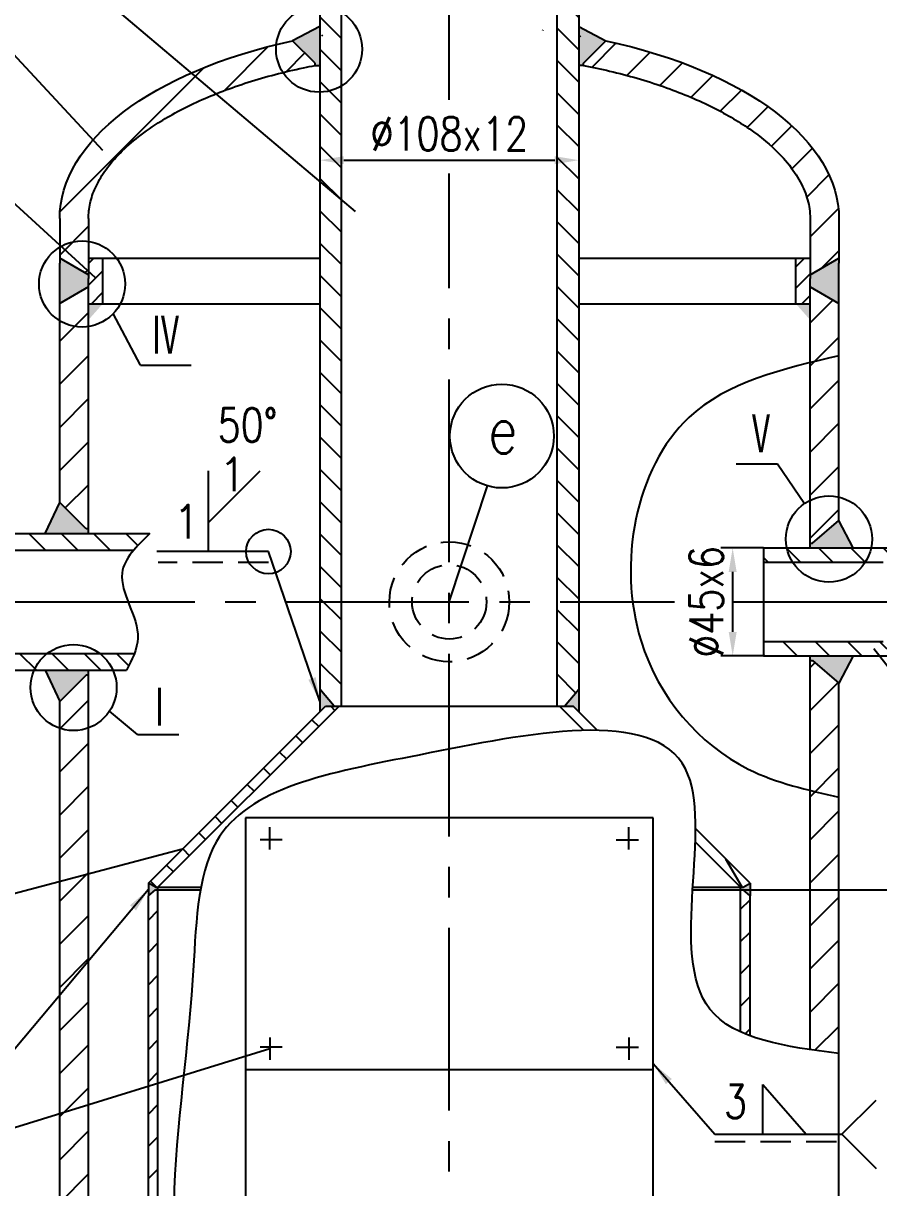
# Model space of a CAD drawing. Header units: millimetres. Extents: x 0 to 1761, y 0 to 1006.
# Drawn here: x 1106.2 to 1195.4, y 370.7 to 492.1 of the extents above; entities that cross this region are included whole.
import ezdxf

# ---------------------------------------------------------------- set-up
doc = ezdxf.new("R2010")
doc.units = ezdxf.units.MM
doc.linetypes.add('CENTER2', pattern=[28.575000000000003, 19.05, -3.175, 3.175, -3.175])
doc.linetypes.add('DASHED2', pattern=[9.524999999999999, 6.35, -3.175])
doc.styles.add('HZXT', font='gbenor.shx', dxfattribs={"bigfont": 'gbcbig.shx'})
doc.styles.get("Standard").update_dxf_attribs({"font": 'txt.shx', "width": 0.8, "height": 3.5})
doc.dimstyles.new('AM_GB', dxfattribs={"dimtxt": 3.5, "dimasz": 2.5, "dimexe": 1.25, "dimexo": 0, "dimgap": 1, "dimtad": 1, "dimdsep": 46, "dimtxsty": 'Standard', "dimcen": 0, "dimclrd": 4, "dimclre": 4, "dimclrt": 3, "dimadec": 0, "dimazin": 2, "dimtp": 0.1, "dimtm": 0.1, "dimtfac": 0.71, "dimtmove": 0, "dimatfit": 0, "dimfxl": 0, "dimlwd": -1, "dimlwe": -1, "dimarcsym": 0})
doc.dimstyles.new('AM_GB$7', dxfattribs={"dimtxt": 5, "dimasz": 2.5, "dimexe": 1.25, "dimexo": 0, "dimgap": 1, "dimtad": 1, "dimdsep": 46, "dimtxsty": 'Standard', "dimcen": 0, "dimclrd": 4, "dimclre": 4, "dimclrt": 3, "dimadec": 0, "dimazin": 2, "dimtp": 0.1, "dimtm": 0.1, "dimtfac": 0.71, "dimtmove": 0, "dimatfit": 0, "dimfxl": 0, "dimlwd": -1, "dimlwe": -1, "dimarcsym": 0})
pattern_1 = [(135, (0, 0), (-1.683798022700466, -1.683798022700466), [])]
pattern_2 = [(45, (0, 0), (-2.245064030267288, 2.245064030267288), [])]

# ---------------------------------------------------------------- blocks, each defined once
blk = doc.blocks.new('*D103')
at = {"color": 4, "transparency": 16777216}
for p, q in [((1129.651282675122, 531.7893345353074), (1016.781352566337, 531.7893345353074)), ((1018.031352566337, 529.2893345353074), (1018.031352566337, 134.2893345353068)), ((1098.151282675122, 131.7893345353068), (1016.781352566337, 131.7893345353068))]:
    blk.add_line(p, q, dxfattribs=at)
for points in [[(1017.614685899671, 529.2893345353074), (1018.448019233004, 529.2893345353074), (1018.031352566337, 531.7893345353074)], [(1017.614685899671, 134.2893345353068), (1018.448019233004, 134.2893345353068), (1018.031352566337, 131.7893345353068)]]:
    blk.add_solid(points, dxfattribs=at)
at = {"layer": 'Defpoints', "color": 0, "transparency": 16777216}
for p in [(1129.651282675122, 531.7893345353074), (1018.031352566337, 131.7893345353068), (1098.151282675122, 131.7893345353068)]:
    blk.add_point(p, dxfattribs=at)
at = {"color": 3, "transparency": 16777216, "insert": (1015.281352566337, 306.7893345353068), "char_height": 3.5, "attachment_point": 5, "rotation": 90}
blk.add_mtext('1600', dxfattribs=at)
blk = doc.blocks.new('*D127')
at = {"color": 4, "transparency": 16777216}
for p, q in [((1181.026282675122, 401.7893345353066), (1203.804692471091, 401.7893345353066)), ((1202.554692471091, 399.2893345353066), (1202.554692471091, 319.2893345353066)), ((1182.026282675122, 316.7893345353066), (1203.804692471091, 316.7893345353066))]:
    blk.add_line(p, q, dxfattribs=at)
for points in [[(1202.138025804424, 399.2893345353066), (1202.971359137758, 399.2893345353066), (1202.554692471091, 401.7893345353066)], [(1202.138025804424, 319.2893345353066), (1202.971359137758, 319.2893345353066), (1202.554692471091, 316.7893345353066)]]:
    blk.add_solid(points, dxfattribs=at)
at = {"layer": 'Defpoints', "color": 0, "transparency": 16777216}
for p in [(1181.026282675122, 401.7893345353066), (1182.026282675122, 316.7893345353066), (1202.554692471091, 316.7893345353066)]:
    blk.add_point(p, dxfattribs=at)
at = {"color": 3, "transparency": 16777216, "insert": (1199.804692471091, 359.2893345353068), "char_height": 3.5, "attachment_point": 5, "rotation": 90}
blk.add_mtext('340', dxfattribs=at)
blk = doc.blocks.new('*D131')
at = {"color": 4, "transparency": 16777216}
for p, q in [((1183.401282675122, 437.4143345353064), (1178.947048310843, 437.4143345353064)), ((1180.197048310843, 428.6643345353064), (1180.197048310843, 434.9143345353064)), ((1183.401282675122, 426.1643345353064), (1178.947048310843, 426.1643345353064))]:
    blk.add_line(p, q, dxfattribs=at)
for points in [[(1179.780381644176, 434.9143345353064), (1180.61371497751, 434.9143345353064), (1180.197048310843, 437.4143345353064)], [(1179.780381644176, 428.6643345353064), (1180.61371497751, 428.6643345353064), (1180.197048310843, 426.1643345353064)]]:
    blk.add_solid(points, dxfattribs=at)
at = {"layer": 'Defpoints', "color": 0, "transparency": 16777216}
for p in [(1180.197048310843, 437.4143345353064), (1183.401282675122, 437.4143345353064), (1183.401282675122, 426.1643345353064)]:
    blk.add_point(p, dxfattribs=at)
at = {"color": 3, "transparency": 16777216, "insert": (1177.447048310843, 431.7893345353066), "char_height": 3.5, "attachment_point": 5, "rotation": 90}
blk.add_mtext('%%c45x6', dxfattribs=at)
blk = doc.blocks.new('*D132')
at = {"color": 4, "transparency": 16777216}
for p, q in [((1137.151282675122, 477.8280865009988), (1137.151282675122, 476.5780865009987)), ((1139.651282675122, 477.8280865009987), (1161.651282675122, 477.8280865009987)), ((1164.151282675122, 477.8280865009988), (1164.151282675122, 476.5780865009987))]:
    blk.add_line(p, q, dxfattribs=at)
for points in [[(1139.651282675122, 478.2447531676654), (1139.651282675122, 477.411419834332), (1137.151282675122, 477.8280865009987)], [(1161.651282675122, 478.2447531676654), (1161.651282675122, 477.411419834332), (1164.151282675122, 477.8280865009987)]]:
    blk.add_solid(points, dxfattribs=at)
at = {"layer": 'Defpoints', "color": 0, "transparency": 16777216}
for p in [(1137.151282675122, 477.8280865009988), (1164.151282675122, 477.8280865009988), (1164.151282675122, 477.8280865009987)]:
    blk.add_point(p, dxfattribs=at)
at = {"color": 3, "transparency": 16777216, "insert": (1150.651282675122, 480.5780865009987), "char_height": 3.5, "attachment_point": 5}
blk.add_mtext('%%c108x12', dxfattribs=at)

msp = doc.modelspace()

# ---------------------------------------------------------------- hatches: boundary and pattern name
h = msp.add_hatch()
h.set_pattern_fill('ANSI31', color=4, scale=0.75, angle=90, style=0)
h.set_pattern_definition(pattern_1)
h.paths.add_polyline_path([(1164.151282675122, 509.8176466988194), (1162.901282675122, 510.5393345353063), (1162.401282675121, 510.5393345353064), (1162.401282675121, 501.0393345353061), (1161.901282675121, 500.5393345353061), (1161.901282675121, 431.7893345353066), (1164.151282675122, 431.7893345353065)])
h.paths.add_polyline_path([(1164.151282675122, 431.7893345353066), (1161.901282675121, 431.7893345353065), (1161.901282675121, 420.9143345353067), (1162.651282675122, 420.9143345353067), (1164.151282675122, 422.7019649241983)])
h.paths.add_polyline_path([(1139.401282675122, 431.7893345353066), (1137.151282675122, 431.7893345353066), (1137.151282675122, 422.7019649241988), (1138.651282675122, 420.9143345353068), (1139.401282675122, 420.9143345353068)])
h.paths.add_polyline_path([(1139.401282675122, 473.7164094727495), (1137.151282675122, 475.6167149912891), (1137.151282675122, 431.7893345353066), (1139.401282675122, 431.7893345353067)])
h.paths.add_polyline_path([(1139.401282675122, 485.5612875340624, -0.1327011364692342), (1137.151282675122, 484.9153101686662), (1137.151282675122, 475.6167149912893), (1139.401282675122, 473.7164094727497)])
h.paths.add_polyline_path([(1139.401282675122, 493.2437181901264, 0.1327011364692333), (1137.151282675122, 493.8896955555225), (1137.151282675122, 484.9153101686662, 0.1327011364692342), (1139.401282675122, 485.5612875340624)])
h.paths.add_polyline_path([(1139.401282675122, 500.5393345353067), (1138.901282675122, 501.0393345353068), (1138.901282675122, 510.5393345353062), (1138.401282675122, 510.5393345353062), (1137.151282675122, 509.8176466988194), (1137.151282675122, 493.8896955555225, -0.1327011364692342), (1139.401282675122, 493.2437181901263)])
h = msp.add_hatch(color=4)
h.paths.add_polyline_path([(1164.151282675122, 487.7035536259095), (1164.651282675122, 487.7035536259096), (1164.651282675122, 487.9535536259121), (1166.984990376617, 490.2872613274071), (1164.151282675122, 491.7588463594765)])
h.paths.add_polyline_path([(1136.651282675122, 487.9535536259124), (1136.651282675122, 487.7035536259096), (1137.151282675122, 487.7035536259096), (1137.151282675122, 491.7588463594764), (1134.317574973627, 490.287261327407)])
h = msp.add_hatch()
h.set_pattern_fill('ANSI31', color=4, style=0)
h.set_pattern_definition(pattern_2)
edge = h.paths.add_edge_path()
edge.add_spline(control_points=[(1164.651095929325, 487.7035536259096), (1165.570448839522, 487.5275787132356), (1166.475096706255, 487.3344737550064), (1169.329773903313, 486.6599890574416), (1171.21054782943, 486.1139974399084), (1174.738308208444, 484.8818642123251), (1176.385200060961, 484.1956618239624), (1179.391513667616, 482.7139828277795), (1180.750728031664, 481.9184356208002), (1183.138569048306, 480.259992608851), (1184.166729661965, 479.3972093188131), (1185.661730143584, 477.8699452593914), (1186.204454230441, 477.2087624633532), (1187.092288801404, 475.9019003072317), (1187.437499526809, 475.256684866712), (1187.948522242907, 473.9941575792395), (1188.114998861872, 473.377057687343), (1188.251955256101, 472.4259658064875), (1188.276282675122, 472.0860155383252), (1188.276282675122, 471.7460959678633)], knot_values=[1.937451493843245, 1.937451493843245, 1.937451493843245, 1.937451493843245, 2.013432981785276, 2.013432981785276, 2.181986330254322, 2.181986330254322, 2.350539678723369, 2.350539678723369, 2.519093027192415, 2.519093027192415, 2.687646375661461, 2.687646375661461, 2.81507675699874, 2.81507675699874, 2.942507138336019, 2.942507138336019, 3.069937519673298, 3.069937519673298, 3.141592653589793, 3.141592653589793, 3.141592653589793, 3.141592653589793], degree=3, periodic=0)
edge.add_line((1188.276282675122, 471.7460959678664), (1188.276282675122, 465.8710959678634))
edge.add_line((1188.276282675122, 465.8710959678634), (1191.276282675122, 467.6031467754322))
edge.add_line((1191.276282675122, 467.6031467754322), (1191.276282675122, 471.746095967868))
edge.add_ellipse((1150.651282675122, 471.7460959678633), major_axis=(-40.625, 0), ratio=0.4984615384615385, start_angle=180, end_angle=246.2929465396069)
edge.add_line((1166.984990376616, 490.2872613274069), (1164.651282675122, 487.9535536259124))
edge.add_line((1164.651282675122, 487.9535536259124), (1164.651282675122, 487.7035168892741))
edge = h.paths.add_edge_path()
edge.add_spline(control_points=[(1133.308177523234, 486.9719303323297), (1134.009332069692, 487.1454457138315), (1134.722134719788, 487.3086512864692), (1135.844174347102, 487.5452025947041), (1136.24630034949, 487.6260432119112), (1136.651282675122, 487.7035536259124)], knot_values=[1.110017420826325, 1.110017420826325, 1.110017420826325, 1.110017420826325, 1.170666239440046, 1.170666239440046, 1.204136463437727, 1.204136463437727, 1.204136463437727, 1.204136463437727], degree=3, periodic=0)
edge.add_line((1136.651282675122, 487.7035536259124), (1136.651282675122, 487.9535536259124))
edge.add_line((1136.651282675122, 487.9535536259124), (1134.317574973627, 490.287261327407))
edge.add_ellipse((1150.651282675122, 471.7460959678633), major_axis=(-40.625, 0), ratio=0.4984615384615385, start_angle=293.7070534603931, end_angle=296.3499424647592)
edge.add_arc((1137.080735325867, 489.4025028620939), 4.487747229562046, 173.7365307897009, 179.9999999999935)
edge.add_arc((1137.080735325867, 489.4025028620944), 4.487747229562046, 180, 212.7927554093924)
edge = h.paths.add_edge_path()
edge.add_ellipse((1150.651282675122, 471.7460959678633), major_axis=(-40.625, 0), ratio=0.4984615384615385, start_angle=296.3499424647592, end_angle=311.4448755695425)
edge.add_line((1123.761628924375, 486.9253518419006), (1126.334690519754, 484.7521948866829))
edge.add_spline(control_points=[(1126.334690519754, 484.7521948866829), (1127.40165150668, 485.1790821996626), (1128.520634258178, 485.5797625159364), (1130.850103341447, 486.3218686495787), (1132.060704721278, 486.6632170532985), (1133.308177523234, 486.9719303323297)], knot_values=[0.8943866807961448, 0.8943866807961448, 0.8943866807961448, 0.8943866807961448, 1.002112890971, 1.002112890971, 1.110017420826325, 1.110017420826325, 1.110017420826325, 1.110017420826325], degree=3, periodic=0)
edge.add_arc((1137.080735325867, 489.4025028620944), 4.487747229562046, 180, 212.7927554093878, ccw=False)
edge.add_arc((1137.080735325867, 489.4025028620937), 4.487747229562046, 173.7365307897009, 179.9999999999913, ccw=False)
edge = h.paths.add_edge_path()
edge.add_ellipse((1150.651282675122, 471.7460959678633), major_axis=(-40.625, 0), ratio=0.4984615384615385, start_angle=311.4448755695425, end_angle=360)
edge.add_line((1110.026282675122, 471.7460959678701), (1110.026282675122, 468.9883469718002))
edge.add_line((1110.026282675122, 468.9883469718002), (1110.180170295945, 468.847715025805))
edge.add_arc((1112.363253496024, 464.9267428328438), 4.487747229562046, 81.5038997255603, 119.1077874267026, ccw=False)
edge.add_line((1113.026282675122, 469.3652411717088), (1113.026282675122, 471.746095967861))
edge.add_spline(control_points=[(1113.026282675122, 471.7460959678633), (1113.026282675122, 472.2718750420549), (1113.084176148609, 472.7979155221051), (1113.322749258191, 473.8664665378865), (1113.503813543625, 474.4092054823009), (1114.003933926261, 475.5153344324872), (1114.323275717547, 476.0785569652126), (1115.111556110014, 477.2164084018341), (1115.580531458802, 477.7908070640869), (1116.67109519295, 478.9355641780398), (1117.292611970774, 479.5057969005056), (1118.683790454887, 480.6263233426344), (1119.453379426567, 481.1765776438006), (1121.568129807642, 482.5208499452415), (1123.004497164573, 483.2923049715123), (1125.14636653894, 484.2617593008385), (1125.732235616709, 484.5111548131437), (1126.334690519754, 484.7521948866829)], knot_values=[0, 0, 0, 0, 0.1108343656721513, 0.1108343656721513, 0.2216687313443026, 0.2216687313443026, 0.3325030970164539, 0.3325030970164539, 0.4433374626886052, 0.4433374626886052, 0.5541718283607565, 0.5541718283607565, 0.6650061940329078, 0.6650061940329078, 0.833559542501954, 0.833559542501954, 0.8943866807961448, 0.8943866807961448, 0.8943866807961448, 0.8943866807961448], degree=3, periodic=0)
edge.add_line((1126.334690519753, 484.752194886683), (1123.761628924375, 486.9253518419005))
h.paths.add_polyline_path([(1113.026282675122, 469.3652411717088, 0.1655663547213779), (1110.180170295945, 468.847715025805), (1113.026282675122, 466.2467629786997)])
h.paths.add_polyline_path([(1110.180170295946, 468.8477150258051, 0.009924415736114972), (1110.026282675122, 468.7579883977603), (1110.026282675122, 467.6031467754321), (1113.026282675122, 465.8710959678633), (1113.026282675122, 466.2467629786997)])
h = msp.add_hatch(color=4)
h.paths.add_polyline_path([(1191.276282675122, 467.0838092081344), (1191.276282675122, 467.6031467754322), (1188.276282675122, 465.8710959678633), (1188.276282675122, 465.4960959678633), (1188.276282675122, 464.6210959678634), (1191.276282675122, 462.8890451602944)])
h.paths.add_polyline_path([(1113.026282675122, 465.4960959678635), (1113.026282675122, 465.8710959678634), (1110.026282675122, 467.6031467754322), (1110.026282675122, 467.0838092081344), (1110.026282675122, 462.8890451602944), (1113.026282675122, 464.6210959678633)])
h = msp.add_hatch()
h.set_pattern_fill('ANSI31', color=4, scale=0.5, style=0)
h.set_pattern_definition([(45, (-49.99999689816741, 8.202623575925827e-07), (-1.122532015133644, 1.122532015133644), [])])
h.paths.add_polyline_path([(1113.026282675122, 462.8710959678633), (1114.526282675122, 462.8710959678633), (1114.526282675122, 467.6210959678633), (1113.026282675122, 467.6210959678633), (1113.026282675122, 465.4960959678633)])
h.paths.add_polyline_path([(1186.776282675122, 462.8710959678633), (1188.276282675122, 462.8710959678633), (1188.276282675122, 465.4960959678633), (1188.276282675122, 467.6210959678633), (1186.776282675122, 467.6210959678633)])
h = msp.add_hatch()
h.set_pattern_fill('ANSI31', color=4, style=0)
h.set_pattern_definition(pattern_2)
h.paths.add_polyline_path([(1110.026282675122, 442.1643345353063), (1112.776282675122, 439.4143345353066), (1113.026282675122, 439.4143345353066), (1113.026282675122, 460.4882444939789, -0.1757796025947944), (1110.026282675122, 461.0954972679274)])
h.paths.add_polyline_path([(1113.026282675122, 464.6210959678633), (1110.026282675122, 462.8890451602945), (1110.026282675122, 461.0954972679272, 0.1757796025947787), (1113.026282675122, 460.4882444939789)])
h.paths.add_polyline_path([(1188.276282675122, 442.3766444542517, -0.1731655358307001), (1191.276282675122, 442.7057167293084), (1191.276282675122, 462.8890451602943), (1188.276282675122, 464.6210959678633)])
h.paths.add_polyline_path([(1188.276282675122, 437.9143345353064), (1188.526282675122, 437.9143345353064), (1191.276282675122, 440.2709713172804), (1191.276282675122, 442.7057167293084, 0.1731655358307142), (1188.276282675122, 442.3766444542516)])
for points in [[(1113.026282675122, 461.1762213680244), (1114.526282675122, 462.8710959678633), (1113.026282675122, 462.8710959678633)], [(1188.276282675122, 461.1762213680244), (1186.776282675122, 462.8710959678633), (1188.276282675122, 462.8710959678633)]]:
    msp.add_hatch(color=4).paths.add_polyline_path(points)
h = msp.add_hatch(color=4)
h.paths.add_polyline_path([(1110.026282675122, 442.1643345353065), (1108.526282675122, 438.9143345353063), (1113.026282675122, 438.9143345353064), (1113.026282675122, 439.4143345353066), (1112.776282675122, 439.4143345353066)])
h.paths.add_polyline_path([(1112.776282675122, 424.1643345353066), (1113.026282675122, 424.1643345353066), (1113.026282675122, 424.6643345353064), (1108.526282675122, 424.6643345353065), (1110.026282675122, 421.4143345353064)])
h = msp.add_hatch(color=4)
h.paths.add_polyline_path([(1191.276282675122, 440.2709713172802), (1188.526282675122, 437.9143345353064), (1188.276282675122, 437.9143345353064), (1188.276282675122, 437.4143345353062), (1192.776282675121, 437.4143345353062)])
h.paths.add_polyline_path([(1192.776282675123, 426.1643345353063), (1188.276282675122, 426.1643345353063), (1188.276282675122, 425.6643345353064), (1188.526282675124, 425.6643345353064), (1191.276282675125, 423.3076977533332)])
h = msp.add_hatch()
h.set_pattern_fill('ANSI31', color=4, scale=0.75, angle=90, style=0)
h.set_pattern_definition(pattern_1)
edge = h.paths.add_edge_path()
edge.add_spline(control_points=[(1117.737993882169, 437.1643345353073), (1118.236113610608, 437.7587788022616), (1118.835143966939, 438.3365566687841), (1119.434174323269, 438.9143345353066)], knot_values=[0, 0, 0, 0, 2.225037287342134, 2.225037287342134, 2.225037287342134, 2.225037287342134], degree=3, periodic=0)
edge.add_line((1119.434174323269, 438.9143345353068), (1094.122970511608, 438.9143345353058))
edge.add_line((1094.122970511608, 438.9143345353058), (1093.401282675122, 437.6643345353066))
edge.add_line((1093.401282675122, 437.6643345353066), (1093.401282675122, 437.164334535305))
edge.add_line((1093.401282675122, 437.164334535305), (1117.737993882169, 437.1643345353073))
edge = h.paths.add_edge_path()
edge.add_line((1117.814706507371, 426.4143345353064), (1114.212564782592, 426.4143345353064))
edge.add_arc((1111.47229751657, 422.8603493767545), 4.487747229562046, 23.702023678810008, 52.366313623148585, ccw=False)
edge.add_line((1115.581496069106, 424.6643345353064), (1116.978674044715, 424.6643345353064))
edge.add_spline(control_points=[(1116.978674044715, 424.6643345353064), (1117.283677582892, 425.2451988340961), (1117.588681121069, 425.8260631328858), (1117.814706507371, 426.4143345353063)], knot_values=[13.69154059307836, 13.69154059307836, 13.69154059307836, 13.69154059307836, 15.57028050138953, 15.57028050138953, 15.57028050138953, 15.57028050138953], degree=3, periodic=0)
h.paths.add_polyline_path([(1114.212564782592, 426.4143345353064), (1108.732030250547, 426.4143345353064, 0.1257278264129614), (1107.363098964033, 424.6643345353064), (1115.581496069106, 424.6643345353064, 0.125727826412964)])
h.paths.add_polyline_path([(1108.732030250547, 426.4143345353064), (1093.401282675122, 426.4143345353064), (1093.401282675122, 425.9143345353066), (1094.122970511609, 424.6643345353065), (1107.363098964033, 424.6643345353064, -0.1257278264129614)])
h = msp.add_hatch()
h.set_pattern_fill('ANSI31', color=4, scale=0.75, angle=90, style=0)
h.set_pattern_definition(pattern_1)
h.paths.add_polyline_path([(1194.628376354606, 437.4143345353063), (1185.84586377533, 437.4143345353062, 0.09107121128935082), (1186.461365997265, 435.9143345353064), (1194.01287413267, 435.9143345353064, 0.09107121128935683)])
h.paths.add_polyline_path([(1185.84586377533, 437.4143345353062), (1183.401282675122, 437.4143345353062), (1183.401282675122, 435.9143345353064), (1186.461365997265, 435.9143345353064, -0.09107121128935082)])
h.paths.add_polyline_path([(1200.112607540527, 437.4143345353063), (1194.628376354606, 437.4143345353062, -0.09107121128935385), (1194.01287413267, 435.9143345353064), (1195.901282675122, 435.9143345353064), (1196.401282675119, 436.4143345353036), (1200.401282675122, 436.4143345353035), (1200.401282675122, 436.9143345353057)])
h.paths.add_polyline_path([(1200.401282675122, 426.6643345353071), (1200.401282675122, 427.1643345353086), (1196.40128267512, 427.1643345353086), (1195.901282675122, 427.6643345353064), (1183.401282675122, 427.6643345353064), (1183.401282675122, 426.1643345353064), (1200.112607540526, 426.1643345353064)])
h = msp.add_hatch()
h.set_pattern_fill('ANSI31', color=4, style=0)
h.set_pattern_definition(pattern_2)
h.paths.add_polyline_path([(1110.026282675122, 402.6273801929196), (1113.026282675122, 403.417721005852), (1113.026282675122, 418.6502418575287, -0.1720847309068746), (1110.026282675122, 418.6119477626466)])
h.paths.add_polyline_path([(1113.026282675122, 424.1643345353066), (1112.776282675122, 424.1643345353066), (1110.026282675122, 421.4143345353066), (1110.026282675122, 418.6119477626466, 0.1720847309068746), (1113.026282675122, 418.6502418575287)])
h.paths.add_polyline_path([(1110.026282675122, 378.4381445572097), (1113.026282675122, 379.363824770788), (1113.026282675122, 403.4177210058519), (1110.026282675122, 402.6273801929195)])
h.paths.add_polyline_path([(1110.026282675122, 358.5763504634601), (1113.026282675122, 359.3358199265559), (1113.026282675122, 379.3638247707881), (1110.026282675122, 378.4381445572097)])
h.paths.add_polyline_path([(1113.026282675122, 359.3358199265559), (1110.026282675122, 358.5763504634601), (1110.026282675122, 316.3006779167113), (1113.026282675122, 316.9036517958359)])
h.paths.add_polyline_path([(1110.026282675122, 241.93375624361), (1113.026282675122, 241.1604872391254), (1113.026282675122, 316.903651795836), (1110.026282675122, 316.3006779167113)])
h.paths.add_polyline_path([(1110.026282675122, 224.0393345353067), (1112.776282675122, 221.2893345353068), (1113.026282675122, 221.2893345353068), (1113.026282675122, 241.1604872391253), (1110.026282675122, 241.9337562436099)])
h.paths.add_polyline_path([(1113.026282675122, 212.2893345353064), (1112.776282675122, 212.2893345353064), (1110.026282675122, 209.5393345353059), (1110.026282675122, 207.5100080030382, 0.1759019477107478), (1113.026282675122, 208.127275335904)])
h.paths.add_polyline_path([(1113.026282675122, 208.127275335904, -0.1759019477107478), (1110.026282675122, 207.5100080030382), (1110.026282675122, 181.7587162461414), (1113.026282675122, 182.6363473846093)])
h.paths.add_polyline_path([(1113.026282675122, 177.8710959678633), (1113.026282675122, 182.6363473846093), (1110.026282675122, 181.7587162461414), (1110.026282675122, 179.6031467754323)])
h.paths.add_polyline_path([(1188.276282675122, 181.8406274236958), (1188.276282675122, 177.8710959678633), (1191.276282675122, 179.6031467754324), (1191.276282675122, 181.2894855314992, 0.1751300492181813)])
h.paths.add_polyline_path([(1191.276282675122, 275.955287584298), (1188.276282675122, 274.3553402822187), (1188.276282675122, 181.8406274236958, -0.1751300492181813), (1191.276282675122, 181.2894855314992)])
edge = h.paths.add_edge_path()
edge.add_spline(control_points=[(1191.276282675122, 367.5852173434696), (1190.261942926982, 367.6775845230486), (1189.247603178841, 367.7699517026276), (1188.276282675141, 367.788484770015)], knot_values=[218.4789214308383, 218.4789214308383, 218.4789214308383, 218.4789214308383, 221.3604882181808, 221.3604882181808, 221.3604882181808, 221.3604882181808], degree=3, periodic=0)
edge.add_line((1188.276282675122, 367.7884847700157), (1188.276282675122, 274.3553402822186))
edge.add_line((1188.276282675122, 274.3553402822186), (1191.276282675122, 275.955287584298))
edge.add_line((1191.276282675122, 275.955287584298), (1191.276282675122, 367.5852173434695))
edge = h.paths.add_edge_path()
edge.add_spline(control_points=[(1188.276282675122, 385.119216628779), (1189.263978250563, 384.9731858670108), (1190.270130462843, 384.8426352452678), (1191.276282675122, 384.7120846235248)], knot_values=[0, 0, 0, 0, 2.613751394578484, 2.613751394578484, 2.613751394578484, 2.613751394578484], degree=3, periodic=0)
edge.add_line((1191.276282675122, 384.7120846235247), (1191.276282675122, 423.3076977533356))
edge.add_line((1191.276282675122, 423.3076977533356), (1188.526282675124, 425.6643345353064))
edge.add_line((1188.526282675124, 425.6643345353064), (1188.276282675122, 425.6643345353064))
edge.add_line((1188.276282675122, 425.6643345353064), (1188.276282675122, 385.119216628779))
h = msp.add_hatch(color=4)
h.paths.add_polyline_path([(1164.151282675122, 422.7019649241985), (1162.651282675122, 420.9143345353068), (1163.565496237495, 420.9143345353068), (1164.151282675122, 420.3285480976802)])
h.paths.add_polyline_path([(1137.151282675122, 422.7019649241985), (1137.151282675122, 420.3285480976796), (1137.737069112749, 420.9143345353067), (1138.651282675122, 420.9143345353067)])
h = msp.add_hatch()
h.set_pattern_fill('ANSI31', color=4, scale=0.75, angle=90, style=0)
h.set_pattern_definition(pattern_1)
h.paths.add_polyline_path([(1139.151282675122, 420.9143345353067), (1137.737069112749, 420.9143345353067), (1119.288200852008, 402.4654662745659), (1120.026282675122, 402.0393345353069), (1120.276282675121, 402.0393345353069)])
edge = h.paths.add_edge_path()
edge.add_line((1163.565496237496, 420.9143345353067), (1162.151282675122, 420.9143345353066))
edge.add_line((1162.151282675122, 420.9143345353066), (1164.673690011175, 418.3919271992537))
edge.add_spline(control_points=[(1164.673690011002, 418.3919271992502), (1165.152387085907, 418.4045821242087), (1165.621827116121, 418.4072880721855), (1166.080825115545, 418.3990056572563)], knot_values=[51.7665560392208, 51.7665560392208, 51.7665560392208, 51.7665560392208, 53.08126847637931, 53.08126847637931, 53.08126847637931, 53.08126847637931], degree=3, periodic=0)
edge.add_line((1166.080825115546, 418.3990056572563), (1163.565496237496, 420.9143345353067))
edge = h.paths.add_edge_path()
edge.add_spline(control_points=[(1176.329257104786, 408.1505736680157), (1176.327973412411, 407.6961655431582), (1176.318358757085, 407.2329227443772), (1176.302712956304, 406.7629042541248)], knot_values=[31.2122067996506, 31.2122067996506, 31.2122067996506, 31.2122067996506, 32.49855805391709, 32.49855805391709, 32.49855805391709, 32.49855805391709], degree=3, periodic=0)
edge.add_line((1176.302712956304, 406.7629042541245), (1181.026282675122, 402.0393345353066))
edge.add_line((1181.026282675122, 402.0393345353066), (1181.276282675122, 402.0393345353066))
edge.add_line((1181.276282675122, 402.0393345353066), (1182.014364498236, 402.4654662745656))
edge.add_line((1182.014364498236, 402.4654662745656), (1176.329257104786, 408.1505736680156))
h = msp.add_hatch()
h.set_pattern_fill('ANSI31', color=4, scale=0.75, angle=75.00000000000001, style=0)
h.set_pattern_definition([(120, (0, 0), (-2.062222992761694, -1.190625), [])])
edge = h.paths.add_edge_path()
edge.add_line((1163.565496237496, 420.9143345353067), (1162.151282675122, 420.9143345353066))
edge.add_line((1162.151282675122, 420.9143345353066), (1164.673690011175, 418.3919271992542))
edge.add_spline(control_points=[(1164.673690011002, 418.3919271992502), (1165.152387085907, 418.4045821242087), (1165.621827116121, 418.4072880721855), (1166.080825115545, 418.3990056572563)], knot_values=[51.7665560392208, 51.7665560392208, 51.7665560392208, 51.7665560392208, 53.08126847637931, 53.08126847637931, 53.08126847637931, 53.08126847637931], degree=3, periodic=0)
edge.add_line((1166.080825115546, 418.3990056572564), (1163.565496237496, 420.9143345353067))
edge = h.paths.add_edge_path()
edge.add_spline(control_points=[(1176.329257104786, 408.1505736680157), (1176.327973412411, 407.6961655431582), (1176.318358757085, 407.2329227443772), (1176.302712956304, 406.7629042541248)], knot_values=[31.2122067996506, 31.2122067996506, 31.2122067996506, 31.2122067996506, 32.49855805391709, 32.49855805391709, 32.49855805391709, 32.49855805391709], degree=3, periodic=0)
edge.add_line((1176.302712956304, 406.7629042541246), (1181.026282675122, 402.0393345353066))
edge.add_line((1181.026282675122, 402.0393345353066), (1181.276282675121, 402.0393345353066))
edge.add_line((1181.276282675121, 402.0393345353066), (1182.014364498236, 402.4654662745656))
edge.add_line((1182.014364498236, 402.4654662745656), (1176.329257104786, 408.1505736680153))
h = msp.add_hatch(color=4)
h.paths.add_polyline_path([(1182.014364498236, 402.4654662745656), (1181.276282675121, 402.0393345353065), (1181.026282675122, 402.0393345353065), (1181.026282675122, 401.7893345353065), (1181.276282675122, 401.7893345353067), (1182.026282675122, 401.160009811924)])
h.paths.add_polyline_path([(1120.026282675122, 401.7893345353068), (1120.276282675122, 401.7893345353069), (1120.276282675122, 402.0393345353068), (1120.026282675122, 402.0393345353068), (1119.288200852008, 402.4654662745656), (1119.276282675122, 401.1600098119239)])
h = msp.add_hatch()
h.set_pattern_fill('ANSI31', color=4, scale=0.75, style=0)
h.set_pattern_definition([(45, (0, 0), (-1.683798022700466, 1.683798022700466), [])])
edge = h.paths.add_edge_path()
edge.add_line((1182.026282675122, 401.1600098119239), (1181.276282675123, 401.7893345353065))
edge.add_line((1181.276282675123, 401.7893345353065), (1181.026282675122, 401.7893345353066))
edge.add_line((1181.026282675122, 401.7893345353066), (1181.026282675122, 386.9528689190502))
edge.add_spline(control_points=[(1181.026282675122, 386.9528689190503), (1181.347617124179, 386.8062606399595), (1181.681429555449, 386.6701180222771), (1182.026282675122, 386.543235564176)], knot_values=[8.573915617862367, 8.573915617862367, 8.573915617862367, 8.573915617862367, 9.690081149549455, 9.690081149549455, 9.690081149549455, 9.690081149549455], degree=3, periodic=0)
edge.add_line((1182.026282675122, 386.5432355641759), (1182.026282675122, 401.1600098119239))
edge = h.paths.add_edge_path()
edge.add_spline(control_points=[(1182.026282675122, 365.5781249549668), (1181.677581544432, 365.2487928416987), (1181.345304960984, 364.8885533364697), (1181.026282675122, 364.5019416473434)], knot_values=[209.3478110922215, 209.3478110922215, 209.3478110922215, 209.3478110922215, 210.9553149937716, 210.9553149937716, 210.9553149937716, 210.9553149937716], degree=3, periodic=0)
edge.add_line((1181.026282675122, 364.5019416473436), (1181.026282675122, 316.7893345353065))
edge.add_line((1181.026282675122, 316.7893345353065), (1182.026282675122, 316.7893345353066))
edge.add_line((1182.026282675122, 316.7893345353066), (1182.026282675122, 365.5781249549668))
h.paths.add_polyline_path([(1119.276282675122, 316.7893345353065), (1120.276282675122, 316.7893345353065), (1120.276282675122, 381.6008852869357), (1119.276282675122, 381.2923252157428)])
h.paths.add_polyline_path([(1119.276282675122, 381.2923252157429), (1120.276282675122, 381.6008852869357), (1120.276282675122, 401.7893345353068), (1120.026282675122, 401.7893345353068), (1119.276282675122, 401.1600098119238)])

# ---------------------------------------------------------------- linework, layer by layer
at = {"color": 1, "linetype": 'CENTER2'}
for p, q in [((1150.651282675122, 484.1094894253361), (1150.651282675122, 553.9948695984758)), ((1150.651282675122, 293.0376107578536), (1150.651282675122, 476.4578975084228)), ((1047.91847194726, 431.7893345353066), (1174.121023162357, 431.7893345353066)), ((1180.197048310843, 431.7893345353066), (1237.757437678486, 431.7893345353066)), ((1131.949166278207, 405.9605277253588), (1131.949166278207, 408.2914682508103)), ((1169.353399072037, 405.9605277253588), (1169.353399072037, 408.2914682508103)), ((1133.240846100784, 406.9690921526965), (1130.939721307755, 406.9690921526965)), ((1168.06171924946, 406.9690921526965), (1170.362844042489, 406.9690921526965)), ((1131.949166278207, 386.3681413452543), (1131.949166278207, 384.0372008198028)), ((1169.353399072037, 386.3681413452543), (1169.353399072037, 384.0372008198028)), ((1133.240846100784, 385.3595769179167), (1130.939721307755, 385.3595769179167)), ((1168.06171924946, 385.3595769179167), (1170.362844042489, 385.3595769179167))]:
    msp.add_line(p, q, dxfattribs=at)
for p, q in [((1137.151282675122, 515.1486336871798), (1137.151282675122, 420.32854809768)), ((1164.151282675122, 515.1486336871816), (1164.151282675122, 420.32854809768)), ((1139.401282675122, 420.9143345353067), (1139.401282675122, 500.5393345353063)), ((1161.901282675121, 420.9143345353068), (1161.901282675121, 500.5393345353061)), ((1137.151282675122, 491.7588463594763), (1134.317574973627, 490.2872613274069)), ((1164.151282675122, 491.7588463594763), (1166.984990376617, 490.2872613274069)), ((1136.651282675122, 487.9535536259123), (1134.317574973627, 490.287261327407)), ((1164.651282675122, 487.9535536259123), (1166.984990376616, 490.287261327407)), ((1136.651282675122, 487.7035536259123), (1136.651282675122, 487.9535536259123)), ((1164.651282675122, 487.7035536259123), (1164.651282675122, 487.9535536259123)), ((1136.651282675122, 487.7035536259096), (1137.151282675122, 487.7035536259096)), ((1164.651282675121, 487.7035536259096), (1164.151282675122, 487.7035536259096)), ((1110.026282675122, 471.7460959678633), (1110.026282675122, 467.0838092081344)), ((1113.026282675122, 471.7460959678633), (1113.026282675122, 465.4960959678633)), ((1188.276282675122, 471.7460959678633), (1188.276282675122, 465.4960959678633)), ((1191.276282675122, 471.7460959678633), (1191.276282675122, 467.0838092081344)), ((1113.026282675122, 465.8710959678633), (1110.026282675122, 467.6031467754323)), ((1113.026282675122, 467.6210959678633), (1137.151282675122, 467.6210959678634)), ((1114.526282675122, 462.8710959678633), (1114.526282675122, 467.6210959678633)), ((1164.151282675122, 467.6210959678634), (1188.276282675122, 467.6210959678633)), ((1186.776282675122, 462.8710959678633), (1186.776282675122, 467.6210959678633)), ((1188.276282675122, 465.8710959678633), (1191.276282675122, 467.6031467754323)), ((1110.026282675122, 442.1643345353066), (1110.026282675122, 467.0838092081344)), ((1191.276282675122, 440.2709713172801), (1191.276282675122, 467.0838092081344)), ((1113.026282675122, 438.9143345353066), (1113.026282675122, 465.4960959678635)), ((1188.276282675122, 437.4143345353064), (1188.276282675122, 465.4960959678633)), ((1113.026282675122, 464.6210959678633), (1110.026282675122, 462.8890451602944)), ((1188.276282675122, 464.6210959678633), (1191.276282675122, 462.8890451602944)), ((1113.026282675122, 462.8710959678633), (1137.151282675122, 462.8710959678633)), ((1164.151282675122, 462.8710959678633), (1188.276282675122, 462.8710959678633)), ((1125.557458629227, 440.051848150493), (1130.947185850386, 445.4415753716512)), ((1125.557458629227, 437.0553655960873), (1125.557458629227, 445.4415753716512)), ((1108.526282675122, 438.9143345353064), (1110.026282675122, 442.1643345353066)), ((1112.776282675122, 439.4143345353066), (1110.026282675122, 442.1643345353066)), ((1113.026282675122, 439.4143345353066), (1112.776282675122, 439.4143345353066)), ((1188.526282675122, 437.9143345353064), (1191.276282675122, 440.2709713172803)), ((1192.776282675122, 437.4143345353064), (1191.276282675122, 440.2709713172803)), ((1089.901282675124, 438.9143345353057), (1119.434174323269, 438.9143345353068)), ((1093.151282675122, 437.164334535305), (1117.737993882169, 437.1643345353073)), ((1183.401282675122, 437.4143345353061), (1200.939957809718, 437.4143345353064)), ((1183.401282675122, 437.4143345353064), (1183.401282675122, 426.1643345353064)), ((1188.276282675122, 437.9143345353064), (1188.526282675122, 437.9143345353064)), ((1183.401282675122, 435.9143345353064), (1195.901282675122, 435.9143345353064)), ((1183.401282675122, 427.6643345353064), (1195.901282675122, 427.6643345353064)), ((1093.151282675122, 426.4143345353064), (1117.814706507372, 426.4143345353064)), ((1183.401282675122, 426.1643345353064), (1200.939957809718, 426.1643345353064)), ((1188.276282675122, 385.1192166287789), (1188.276282675122, 426.1643345353063)), ((1192.776282675123, 426.1643345353079), (1191.276282675125, 423.3076977533333)), ((1188.276282675122, 425.6643345353064), (1188.526282675122, 425.6643345353064)), ((1188.526282675124, 425.6643345353066), (1191.276282675125, 423.3076977533333)), ((1089.901282675122, 424.6643345353066), (1116.978674044715, 424.6643345353064)), ((1108.526282675122, 424.6643345353068), (1110.026282675122, 421.4143345353066)), ((1112.776282675122, 424.1643345353066), (1110.026282675122, 421.4143345353066)), ((1113.026282675122, 424.1643345353066), (1112.776282675122, 424.1643345353066)), ((1113.026282675122, 220.7893345353068), (1113.026282675122, 424.6643345353064)), ((1138.651282675122, 420.9143345353066), (1137.151282675122, 422.7019649241984)), ((1162.651282675122, 420.9143345353066), (1164.151282675122, 422.7019649241986)), ((1191.276282675122, 175.4083827275917), (1191.276282675122, 423.3076977533283)), ((1110.026282675122, 224.0393345353068), (1110.026282675122, 421.4143345353066)), ((1119.288200852008, 402.4654662745658), (1137.737069112749, 420.9143345353066)), ((1120.276282675121, 402.0393345353068), (1139.151282675122, 420.9143345353066)), ((1137.737069112749, 420.9143345353067), (1163.565496237495, 420.9143345353068)), ((1164.673690011088, 418.3919271993411), (1162.151282675122, 420.9143345353068)), ((1166.080825115546, 418.3990056572564), (1163.565496237496, 420.9143345353067)), ((1171.901282675122, 409.2893345353066), (1129.401282675122, 409.2893345353066)), ((1129.401282675122, 409.2893345353066), (1129.401282675122, 356.7893345353066)), ((1171.901282675122, 356.7893345353066), (1171.901282675122, 409.2893345353066)), ((1182.014364498236, 402.4654662745656), (1176.329257104786, 408.1505736680156)), ((1181.026282675122, 402.0393345353068), (1176.302712956304, 406.7629042541247)), ((1119.288200852008, 402.4654662745656), (1119.276282675122, 401.1600098119238)), ((1119.276282675122, 401.1600098119238), (1120.026282675122, 401.7893345353068)), ((1120.026282675122, 402.0393345353068), (1119.288200852008, 402.4654662745656)), ((1120.026282675122, 402.0393345353068), (1124.758110579925, 402.0393345353068)), ((1120.026282675122, 401.7893345353068), (1124.712683283065, 401.7893345353068)), ((1120.276282675122, 316.7893345353066), (1120.276282675122, 402.0393345353068)), ((1176.022812200865, 401.7893345353066), (1181.276282675122, 401.7893345353066)), ((1176.038197454701, 402.0393345353066), (1181.276282675122, 402.0393345353066)), ((1181.026282675122, 386.9528689190503), (1181.026282675122, 402.0393345353068)), ((1181.276282675122, 402.0393345353068), (1182.014364498236, 402.4654662745656)), ((1182.026282675122, 401.1600098119238), (1181.276282675122, 401.7893345353068)), ((1182.014364498236, 402.4654662745656), (1182.026282675122, 401.1600098119238)), ((1119.276282675122, 314.2893345353066), (1119.276282675122, 401.1600098119238)), ((1182.026282675122, 386.543235564176), (1182.026282675122, 401.1600098119238)), ((1129.401282675122, 383.0393345353066), (1171.901282675122, 383.0393345353066)), ((1183.330446659307, 376.2894284726236), (1183.330446659307, 381.4811886532435)), ((1183.330446659307, 381.4811886532435), (1187.842608674598, 376.2894284726236)), ((1183.330446659307, 376.2894284726236), (1187.842608674598, 376.2894284726236))]:
    msp.add_line(p, q)
at = {"color": 4}
for p, q in [((1113.776282675122, 465.5613669804247), (1078.154975152759, 498.1143024859662)), ((1114.538460633065, 478.8484134446846), (1096.621781222595, 498.1143024859662)), ((1140.884340294169, 472.4638483270666), (1110.513686052274, 498.1143024859662)), ((1118.455429823793, 456.4626595677754), (1115.613955402124, 461.8327466605579)), ((1118.455429823793, 456.4626595677754), (1123.745615852858, 456.4626595677754)), ((1180.552875681533, 446.1718539063762), (1184.856275545383, 446.1718539063762)), ((1184.856275545383, 446.1718539063762), (1187.695835618305, 442.0388236479531)), ((1150.651282675122, 431.7893345353066), (1154.635493444482, 443.8740100220227)), ((1131.7960589353, 437.0328634447476), (1120.172096741498, 437.0328634447476)), ((1194.90278575708, 426.9143345353062), (1265.516707281045, 336.9370339273937)), ((1118.144179800442, 417.958687569655), (1115.22816764446, 420.4040686967711)), ((1118.144179800442, 417.958687569655), (1122.447579664292, 417.958687569655)), ((1122.820788022907, 405.9980534454647), (1010.522921229642, 376.4135243348128)), ((1131.949166278207, 385.2026710825286), (1010.522921229642, 347.7353802656721)), ((1191.578012183577, 376.2894284726236), (1195.149491908268, 379.8609081973146)), ((1178.345581442876, 376.2894284726236), (1191.578012183577, 376.2894284726236)), ((1191.578012183577, 376.2894284726236), (1195.149491908268, 372.7179487479335))]:
    msp.add_line(p, q, dxfattribs=at)
at = {"color": 6, "linetype": 'DASHED2', "ltscale": 0.5}
for p, q in [((1131.7960589353, 435.9053229376275), (1120.284728801041, 435.9053229376273)), ((1178.337804845416, 375.5253210273087), (1191.564984907594, 375.5253210273087))]:
    msp.add_line(p, q, dxfattribs=at)
at = {"color": 4}
for centre, radius in [((1137.080735325867, 489.4025028620944), 4.487747229562046), ((1112.363253496024, 464.9267428328438), 4.487747229562046), ((1156.133786673116, 449.0757020138564), 5.413176717684109), ((1190.237120064968, 438.3399388758097), 4.487747229562046), ((1111.47229751657, 422.8603493767545), 4.487747229562046)]:
    msp.add_circle(centre, radius, dxfattribs=at)
msp.add_circle((1131.7960589353, 437.0328634447476), 2.322694773408779)
at = {"color": 6, "linetype": 'DASHED2', "ltscale": 0.5}
for radius in [6.25, 3.875]:
    msp.add_circle((1150.651282675122, 431.7893345353066), radius, dxfattribs=at)
at = {"extrusion": (0, 0, -1)}
for start_param, end_param in [(0, 1.157030187964722), (1.984562465625072, 3.141592653589793)]:
    msp.add_ellipse((1150.651282675122, 471.7460959678633), major_axis=(-40.625, 0), ratio=0.4984615384615385, start_param=start_param, end_param=end_param, dxfattribs=at)
for points, knots in [([(1113.026282675122, 471.7460959678633), (1113.026282675122, 472.2718750420549), (1113.084176148609, 472.7979155221051), (1113.322749258191, 473.8664665378865), (1113.503813543625, 474.4092054823009), (1114.003933926261, 475.5153344324872), (1114.323275717547, 476.0785569652126), (1115.111556110014, 477.2164084018341), (1115.580531458802, 477.7908070640869), (1116.67109519295, 478.9355641780398), (1117.292611970774, 479.5057969005056), (1118.683790454887, 480.6263233426344), (1119.453379426567, 481.1765776438006), (1121.568129807642, 482.5208499452415), (1123.004497164573, 483.2923049715123), (1126.152273683205, 484.7170536561239), (1127.863515806235, 485.3704222687447), (1131.505295397449, 486.5305951988876), (1133.435751485269, 487.037452632153), (1135.844174347102, 487.5452025947041), (1136.24630034949, 487.6260432119112), (1136.651282675122, 487.7035536259124)], [0, 0, 0, 0, 0.1108343656721513, 0.1108343656721513, 0.2216687313443026, 0.2216687313443026, 0.3325030970164539, 0.3325030970164539, 0.4433374626886052, 0.4433374626886052, 0.5541718283607565, 0.5541718283607565, 0.6650061940329078, 0.6650061940329078, 0.833559542501954, 0.833559542501954, 1.002112890971, 1.002112890971, 1.170666239440046, 1.170666239440046, 1.204136463437727, 1.204136463437727, 1.204136463437727, 1.204136463437727]), ([(1164.651095929325, 487.7035536259096), (1165.570448839522, 487.5275787132356), (1166.475096706255, 487.3344737550064), (1169.329773903313, 486.6599890574416), (1171.21054782943, 486.1139974399084), (1174.738308208444, 484.8818642123251), (1176.385200060961, 484.1956618239624), (1179.391513667616, 482.7139828277795), (1180.750728031664, 481.9184356208002), (1183.138569048306, 480.259992608851), (1184.166729661965, 479.3972093188131), (1185.661730143584, 477.8699452593914), (1186.204454230441, 477.2087624633532), (1187.092288801404, 475.9019003072317), (1187.437499526809, 475.256684866712), (1187.948522242907, 473.9941575792395), (1188.114998861872, 473.377057687343), (1188.251955256101, 472.4259658064875), (1188.276282675122, 472.0860155383252), (1188.276282675122, 471.7460959678633)], [1.937451493843245, 1.937451493843245, 1.937451493843245, 1.937451493843245, 2.013432981785276, 2.013432981785276, 2.181986330254322, 2.181986330254322, 2.350539678723369, 2.350539678723369, 2.519093027192415, 2.519093027192415, 2.687646375661461, 2.687646375661461, 2.81507675699874, 2.81507675699874, 2.942507138336019, 2.942507138336019, 3.069937519673298, 3.069937519673298, 3.141592653589793, 3.141592653589793, 3.141592653589793, 3.141592653589793])]:
    msp.add_open_spline(points, degree=3, knots=knots)
at = {"color": 4}
for points in [[(1191.276282675122, 457.4285042079791), (1175.625624959283, 450.9985557238388), (1170.648556706887, 427.7051658796581), (1181.816616185501, 414.3599971503863), (1191.276282675122, 411.4483269579441)], [(1119.434174323269, 438.9143345353066), (1116.537941855857, 434.8074931592218), (1118.174947128761, 428.0106782262947), (1116.978674044715, 424.6643345353064)], [(1191.276282675122, 384.7120846235248), (1177.82238727696, 389.3409698942869), (1175.275720538885, 414.3828245652066), (1147.49390328091, 415.8249386259799), (1126.379234290719, 406.7992072026104), (1123.879361421301, 392.3497422818041), (1128.278148997722, 348.1439056406934), (1172.266024761922, 349.5325722943257), (1185.693899669234, 367.5852173434696), (1191.276282675122, 367.5852173434696)]]:
    msp.add_spline(points, degree=3, dxfattribs=at)

# ---------------------------------------------------------------- texts
at = {"color": 3, "style": 'HZXT'}
for s, p in [('Ⅳ', (1119.429197263016, 457.2333338729344)), ('Ⅴ', (1181.526643120756, 446.9425282115352)), ('Ⅰ', (1118.80401798412, 418.458687569655))]:
    msp.add_text(s, height=4.5, dxfattribs=at).set_placement(p)
at = {"color": 3, "width": 0.8}
for s, height, p in [('50%%d', 3.5, (1126.493662039069, 448.4718492459342)), ('e', 5, (1154.690463034698, 447.2421123679893)), ('3', 3.5, (1179.296370603723, 377.9631774299991))]:
    msp.add_text(s, height=height, dxfattribs=at).set_placement(p)
at = {"color": 3}
for p in [(1126.569452194064, 443.3203865831365), (1121.786934048157, 438.3965436286583)]:
    msp.add_text('1', height=3.5, dxfattribs=at).set_placement(p)

# ---------------------------------------------------------------- dimensions: what is measured, and where the dimension line sits
at = {"color": 4}
dim = msp.add_linear_dim(base=(1018.031352566337, 131.7893345353068), p1=(1129.651282675122, 531.7893345353074), p2=(1098.151282675122, 131.7893345353068), angle=90, dimstyle='AM_GB', override={"dimlfac": 4}, dxfattribs=at)
dim.commit()
dim.dimension.update_dxf_attribs({"geometry": '*D103', "text_midpoint": (1018.031352566337, 306.7893345353068), "dimtype": 160})
dim = msp.add_linear_dim(base=(1164.151282675122, 477.8280865009987), p1=(1137.151282675122, 477.8280865009988), p2=(1164.151282675122, 477.8280865009988), text='%%c<>x12', dimstyle='AM_GB', override={"dimlfac": 4}, dxfattribs=at)
dim.commit()
dim.dimension.update_dxf_attribs({"geometry": '*D132', "text_midpoint": (1150.651282675122, 480.5780865009987)})
dim = msp.add_linear_dim(base=(1180.197048310843, 437.4143345353064), p1=(1183.401282675122, 426.1643345353064), p2=(1183.401282675122, 437.4143345353064), angle=90, text='%%c<>x6', dimstyle='AM_GB', override={"dimlfac": 4}, dxfattribs=at)
dim.commit()
dim.dimension.update_dxf_attribs({"geometry": '*D131', "text_midpoint": (1180.197048310843, 431.7893345353066), "dimtype": 160})
dim = msp.add_linear_dim(base=(1202.554692471091, 316.7893345353066), p1=(1181.026282675122, 401.7893345353066), p2=(1182.026282675122, 316.7893345353066), angle=90, dimstyle='AM_GB', override={"dimlfac": 4}, dxfattribs=at)
dim.commit()
dim.dimension.update_dxf_attribs({"geometry": '*D127', "text_midpoint": (1199.804692471091, 359.2893345353068)})

# ---------------------------------------------------------------- leaders
for points in [[(1137.151282675122, 421.4415729700918), (1131.7960589353, 437.0328634447476)], [(1119.282241763565, 401.8127380432447), (1103.157618704891, 382.589432203262)], [(1171.901282675122, 383.6679831867455), (1178.345581442876, 376.2894284726236)]]:
    msp.add_leader(points, dimstyle='AM_GB$7', override={"dimgap": 1.5, "dimtad": 0})

doc.saveas('drawing.dxf')
